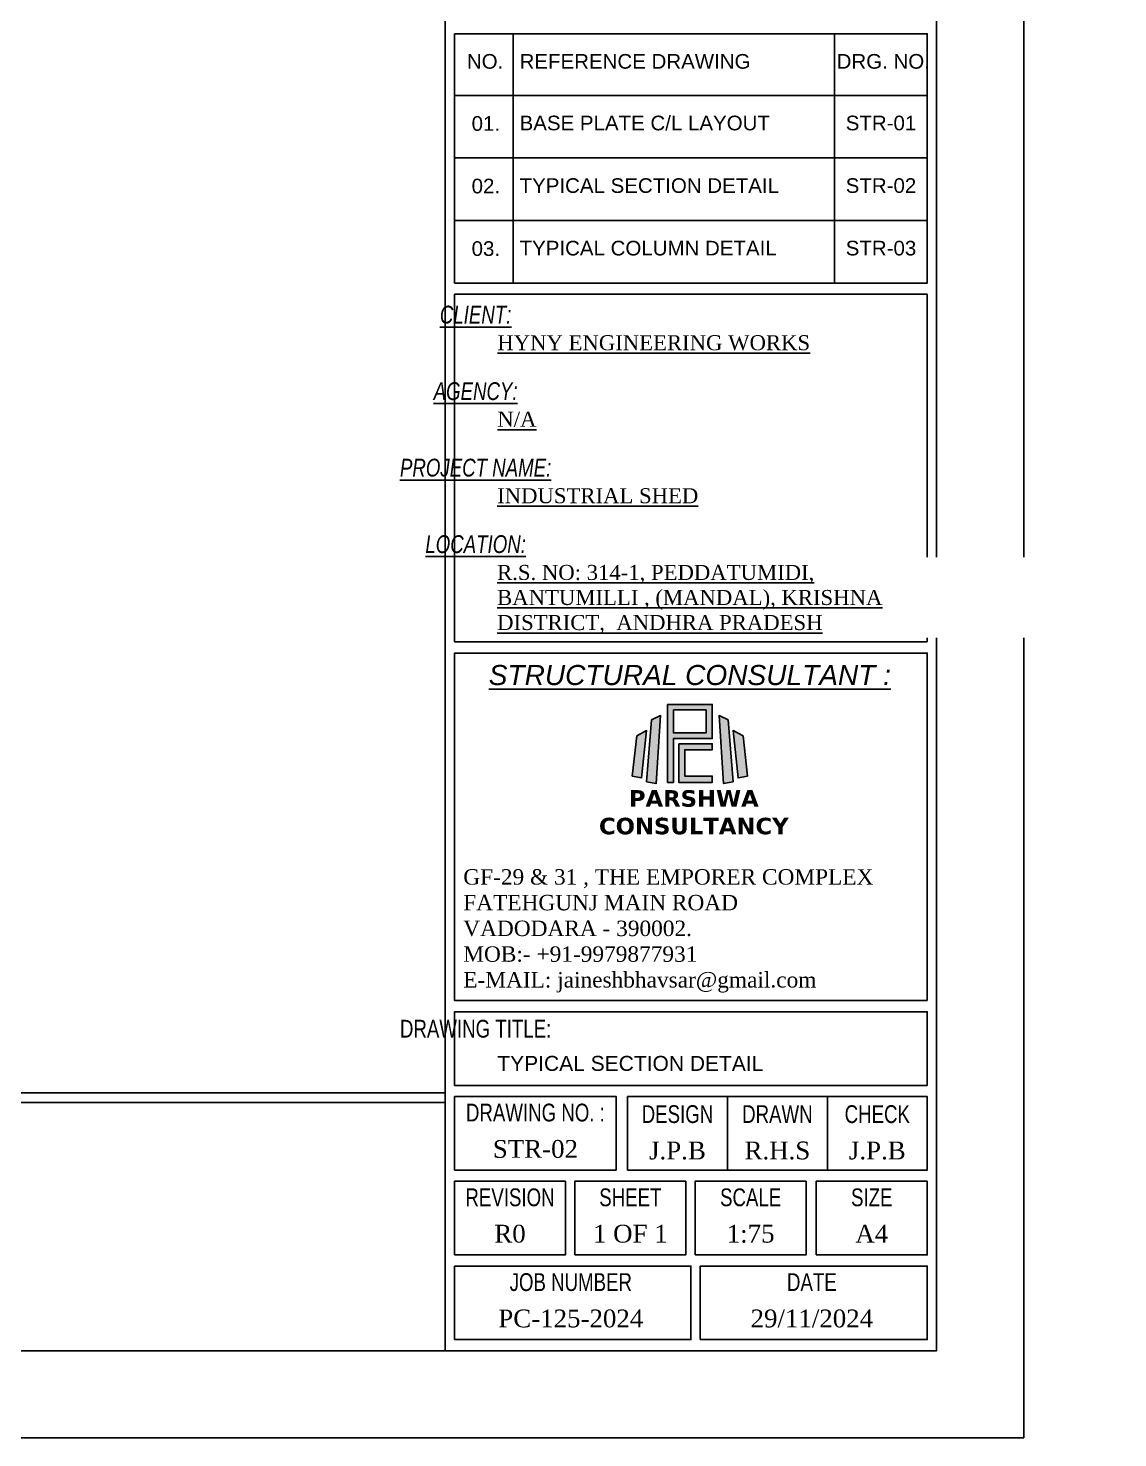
# Model space of a CAD drawing. Header units: millimetres. Extents: x 3470347 to 5996549, y -3470518 to 17149644.
# Drawn here: x 4818661 to 4827151, y 6948529 to 6959519 of the extents above; entities that cross this region are included whole.
import ezdxf

# ---------------------------------------------------------------- set-up
doc = ezdxf.new("R2010")
doc.units = ezdxf.units.MM
doc.header["$MEASUREMENT"] = 0
doc.layers.get('0').update_dxf_attribs({"linetype": 'CONTINUOUS', "lineweight": 25})
doc.layers.add('SHEET', color=7, linetype='CONTINUOUS', lineweight=15)
doc.layers.add('STR TEX', color=4, linetype='CONTINUOUS')
doc.styles.add('JAINIL', font='times.ttf')
doc.styles.get("Standard").update_dxf_attribs({"font": ''})
doc.styles.add('TEXT3', font='geniso.shx')
doc.styles.add('TEXT3 0.75NA', font='geniso.shx', dxfattribs={"width": 0.75})
doc.styles.get('Standard').set_extended_font_data('AR CENA')

# ---------------------------------------------------------------- blocks, each defined once
blk = doc.blocks.new('Q')
at = {"linetype": 'Continuous', "ltscale": 0.5}
h = blk.add_hatch(color=152, dxfattribs=at)
h.dxf.hatch_style = 1
h.paths.add_polyline_path([(9.79, 19.18), (9.79, 9.76), (10.5, 9.76), (10.5, 15.05), (15.19, 15.05), (15.19, 19.18)])
h.paths.add_polyline_path([(10.5, 18.5), (10.5, 15.72), (14.45, 15.72), (14.45, 18.5)], flags=16)
h = blk.add_hatch(color=10, dxfattribs=at)
h.dxf.hatch_style = 1
h.paths.add_polyline_path([(7.87, 17.31), (7.27, 9.83), (8.41, 9.62), (8.96, 17.82)])
h.paths.add_polyline_path([(17.1, 17.31), (17.7, 9.83), (16.56, 9.62), (16.01, 17.82)])
h = blk.add_hatch(color=152, dxfattribs=at)
h.dxf.hatch_style = 1
h.paths.add_polyline_path([(6.07, 15.37), (5.53, 10.52), (6.67, 10.29), (7.27, 16.02)])
h.paths.add_polyline_path([(18.9, 15.37), (19.44, 10.52), (18.3, 10.29), (17.7, 16.02)])
h = blk.add_hatch(color=152, dxfattribs=at)
h.dxf.hatch_style = 1
h.paths.add_polyline_path([(11.15, 14.43), (11.15, 9.76), (15.19, 9.76), (15.19, 10.52), (11.87, 10.52), (11.87, 13.69), (15.19, 13.69), (15.19, 14.43)])
at = {"color": 152, "linetype": 'Continuous'}
for points in [[(9.79, 19.18), (9.79, 9.76), (10.5, 9.76), (10.5, 15.05), (15.19, 15.05), (15.19, 19.18), (9.79, 19.18)], [(10.5, 18.5), (10.5, 15.72), (14.45, 15.72), (14.45, 18.5), (10.5, 18.5)], [(6.07, 15.37), (5.53, 10.52), (6.67, 10.29), (7.27, 16.02), (6.07, 15.37)], [(18.9, 15.37), (19.44, 10.52), (18.3, 10.29), (17.7, 16.02), (18.9, 15.37)], [(11.15, 14.43), (11.15, 9.76), (15.19, 9.76), (15.19, 10.52), (11.87, 10.52), (11.87, 13.69), (15.19, 13.69), (15.19, 14.43), (11.15, 14.43)]]:
    blk.add_lwpolyline(points, dxfattribs=at)
at = {"color": 10, "linetype": 'Continuous'}
for points in [[(7.87, 17.31), (7.27, 9.83), (8.41, 9.62), (8.96, 17.82), (7.87, 17.31)], [(17.1, 17.31), (17.7, 9.83), (16.56, 9.62), (16.01, 17.82), (17.1, 17.31)]]:
    blk.add_lwpolyline(points, dxfattribs=at)
at = {"linetype": 'Continuous', "insert": (1.32, 8.82), "char_height": 2, "attachment_point": 1}
blk.add_mtext_dynamic_manual_height_columns('\\pxqc;{\\fVerdana|b1|i0|c0|p34;\\C152;PARSHWA\\PCONSULTANCY }', width=23.282, gutter_width=1, heights=[6.3], dxfattribs=at)

msp = doc.modelspace()

# ---------------------------------------------------------------- linework, layer by layer
at = {"lineweight": 25}
for p, q in [((4822440.81, 6959475.82, 0), (4822440.81, 6957531.85, 0)), ((4824945.25, 6959475.82, 0), (4824945.25, 6957531.85, 0)), ((4821982.94, 6958995.27, 0), (4825666.82, 6958995.27, 0)), ((4821982.94, 6958507.46, 0), (4825666.82, 6958507.46, 0)), ((4821982.94, 6958019.66, 0), (4825666.82, 6958019.66, 0)), ((4791415.02, 6951217.7, 0), (4821910.31, 6951217.7, 0)), ((4791415.02, 6951142.51, 0), (4821910.31, 6951142.51, 0)), ((4824109.63, 6951189.89, 0), (4824109.63, 6950616.14, 0)), ((4824888.22, 6951189.89, 0), (4824888.22, 6950616.14, 0))]:
    msp.add_line(p, q, dxfattribs=at)
at = {"color": 192, "lineweight": 25, "elevation": 0}
msp.add_lwpolyline([(4790735.33, 6948528.95), (4826419.13, 6948528.95), (4826419.13, 6973759.95), (4790735.33, 6973759.95)], close=True, dxfattribs=at)
at = {"lineweight": 25, "elevation": 0}
for points in [[(4821910.31, 6960618.37), (4825739.44, 6960618.37), (4825739.44, 6949207.37), (4821910.31, 6949207.37)], [(4821982.94, 6959475.82), (4825666.82, 6959475.82), (4825666.82, 6957531.85), (4821982.94, 6957531.85)], [(4825666.82, 6954734.84), (4821982.94, 6954734.84), (4821982.94, 6957444.76), (4825666.82, 6957444.76)], [(4825666.82, 6951937.82), (4821982.94, 6951937.82), (4821982.94, 6954647.74), (4825666.82, 6954647.74)], [(4821982.94, 6951276.98), (4825666.82, 6951276.98), (4825666.82, 6951850.73), (4821982.94, 6951850.73)], [(4821982.94, 6950616.14), (4823243.95, 6950616.14), (4823243.95, 6951189.89), (4821982.94, 6951189.89)], [(4823331.04, 6950616.14), (4825666.82, 6950616.14), (4825666.82, 6951189.89), (4823331.04, 6951189.89)], [(4821982.94, 6949955.3), (4822847.87, 6949955.3), (4822847.87, 6950529.05), (4821982.94, 6950529.05)], [(4822920.5, 6949955.3), (4823785.44, 6949955.3), (4823785.44, 6950529.05), (4822920.5, 6950529.05)], [(4823858.07, 6949955.3), (4824723, 6949955.3), (4824723, 6950529.05), (4823858.07, 6950529.05)], [(4824801.88, 6949955.3), (4825666.82, 6949955.3), (4825666.82, 6950529.05), (4824801.88, 6950529.05)], [(4821982.94, 6949294.46), (4823824.88, 6949294.46), (4823824.88, 6949868.21), (4821982.94, 6949868.21)], [(4823897.5, 6949294.46), (4825666.82, 6949294.46), (4825666.82, 6949868.21), (4823897.5, 6949868.21)]]:
    msp.add_lwpolyline(points, close=True, dxfattribs=at)
at = {"layer": 'SHEET', "color": 220, "lineweight": 25, "elevation": 0}
msp.add_lwpolyline([(4791415.02, 6949207.37), (4825739.44, 6949207.37), (4825739.44, 6973081.53), (4791415.02, 6973081.53)], close=True, dxfattribs=at)

# ---------------------------------------------------------------- block references
at = {"lineweight": 25, "xscale": 64.57834959283755, "yscale": 64.57834959283755, "zscale": 64.57834959283755}
msp.add_blockref('Q', (4823010.49, 6953009.04, 0), dxfattribs=at)

# ---------------------------------------------------------------- texts
at = {"lineweight": 25, "attachment_point": 2}
for s, insert, char_height, style in [('\\pxql;{\\farial|b0|i1|c0|p0;\\L\\C1;CLIENT:}', (4822147.56, 6957355.57, 0), 138.7826, 'TEXT3 0.75NA'), ('\\pxql;{\\farial|b0|i1|c0|p0;\\L\\C1;AGENCY:}', (4822147.56, 6956759.1, 0), 138.7826, 'TEXT3 0.75NA'), ('\\pxql;{\\farial|b0|i1|c0|p0;\\L\\C1;PROJECT NAME:}', (4822147.56, 6956162.63, 0), 138.7826, 'TEXT3 0.75NA'), ('\\pxql;{\\farial|b0|i1|c0|p0;\\L\\C1;LOCATION:}', (4822147.56, 6955566.16, 0), 138.7826, 'TEXT3 0.75NA'), ('\\pxqc;{\\farial|b0|i1|c0|p0;\\L\\W1;\\C1;STRUCTURAL CONSULTANT : }', (4823816.77, 6954554.48, 0), 156.5155, 'TEXT3 0.75NA'), ('\\pxql;{\\farial|b0|i0|c0|p0;\\C1;DRAWING TITLE:}', (4822147.56, 6951787.94, 0), 138.7826, 'TEXT3 0.75NA'), ('\\pxqc;{\\farial|b0|i0|c0|p0;\\C1;DRAWING NO. :}', (4822613.44, 6951134.16, 0), 138.7826, 'TEXT3 0.75NA'), ('\\pxqc;{\\farial|b0|i0|c0|p0;\\C1;DESIGN}', (4823720.34, 6951122.12, 0), 138.7826, 'TEXT3 0.75NA'), ('\\pxqc;{\\farial|b0|i0|c0|p0;\\C1;DRAWN}', (4824498.93, 6951122.12, 0), 138.7826, 'TEXT3 0.75NA'), ('\\pxqc;{\\farial|b0|i0|c0|p0;\\C1;CHECK}', (4825277.52, 6951122.12, 0), 138.7826, 'TEXT3 0.75NA'), ('\\pxqc;{\\C22;STR-02}', (4822613.44, 6950850.63, 0), 138.7826, 'JAINIL'), ('\\pxqc;{\\C22;J.P.B}', (4823720.34, 6950838.59, 0), 138.7826, 'JAINIL'), ('\\pxqc;{\\C22;R.H\\fTimes New Roman|b0|i0|c0|p18;.\\fTimes New Roman|b0|i0|c0|p18;S}', (4824498.93, 6950838.59, 0), 138.7826, 'JAINIL'), ('\\pxqc;{\\C22;J.P.B}', (4825277.52, 6950838.59, 0), 138.7826, 'JAINIL'), ('\\pxqc;{\\farial|b0|i0|c0|p0;\\C1;REVISION}', (4822415.41, 6950473.31, 0), 138.7826, 'TEXT3 0.75NA'), ('\\pxqc;{\\farial|b0|i0|c0|p0;\\C1;SHEET}', (4823352.97, 6950473.31, 0), 138.7826, 'TEXT3 0.75NA'), ('\\pxqc;{\\farial|b0|i0|c0|p0;\\C1;SCALE}', (4824290.53, 6950473.31, 0), 138.7826, 'TEXT3 0.75NA'), ('\\pxqc;{\\farial|b0|i0|c0|p0;\\C1;SIZE}', (4825234.35, 6950473.31, 0), 138.7826, 'TEXT3 0.75NA'), ('\\pxqc;{\\C22;R0}', (4822415.41, 6950189.78, 0), 138.7826, 'JAINIL'), ('\\pxqc;{\\C22;1 OF 1}', (4823352.97, 6950189.78, 0), 138.7826, 'JAINIL'), ('\\pxqc;{\\C22;1:75}', (4824290.53, 6950189.78, 0), 138.7826, 'JAINIL'), ('\\pxqc;{\\C22;A4}', (4825234.35, 6950189.78, 0), 138.7826, 'JAINIL'), ('\\pxqc;{\\farial|b0|i0|c0|p0;\\C1;JOB NUMBER}', (4822889.19, 6949812.47, 0), 138.7826, 'TEXT3 0.75NA'), ('\\pxqc;{\\farial|b0|i0|c0|p0;\\C1;DATE}', (4824767.45, 6949812.47, 0), 138.7826, 'TEXT3 0.75NA'), ('\\pxqc;{\\C22;PC-125-2024}', (4822889.19, 6949528.94, 0), 138.7826, 'JAINIL'), ('\\pxqc;{\\C22;29/11/2024}', (4824767.45, 6949528.94, 0), 138.7826, 'JAINIL')]:
    msp.add_mtext(s, dxfattribs=dict(at, insert=insert, char_height=char_height, style=style))
at = {"lineweight": 25, "attachment_point": 1, "style": 'TEXT3'}
for s, insert, char_height, width in [('{\\ftimes new roman|b0|i0|c0|p0;\\LHYNY ENGINEERING WORKS}', (4822316.72, 6957125.76, 0), 117.1252, 32005.8636), ('{\\ftimes new roman|b0|i0|c0|p0;\\LN/A}', (4822316.72, 6956529.29, 0), 117.1252, 32005.8636), ('{\\ftimes new roman|b0|i0|c0|p0;\\LINDUSTRIAL SHED}', (4822315.13, 6955932.74, 0), 117.1252, 32005.8636), ('{\\ftimes new roman|b0|i0|c0|p0;GF-29 & 31 , THE EMPORER COMPLEX\\PFATEHGUNJ MAIN ROAD\\PVADODARA - 390002.\\PMOB:- +91-9979877931\\PE-MAIL: jaineshbhavsar@gmail.com}', (4822051.27, 6952962.5, 0), 120.3337, 32882.6211), ('\\pxql;{\\farial|b0|i0|c0|p0;\\C22;TYPICAL SECTION DETAIL}', (4822316.72, 6951506.8, 0), 117.1252, 2207.0066)]:
    msp.add_mtext(s, dxfattribs=dict(at, insert=insert, char_height=char_height, width=width))
at = {"layer": 'STR TEX', "color": 6, "lineweight": 25, "char_height": 114.2127, "attachment_point": 4, "style": 'JAINIL'}
for s, insert in [('\\pxql;{\\farial|b0|i0|c0|p0;\\C31;NO.}', (4822079.59, 6959259.94, 0)), ('\\pxql;{\\farial|b0|i0|c0|p0;\\C31;REFERENCE DRAWING}', (4822490.13, 6959259.94, 0)), ('\\pxql;{\\farial|b0|i0|c0|p0;\\C31;DRG. NO.}', (4824960.53, 6959259.94, 0)), ('\\pxql;{\\farial|b0|i0|c0|p0;\\C22;01.}', (4822116.34, 6958775.76, 0)), ('\\pxql;{\\farial|b0|i0|c0|p0;\\C22;BASE PLATE C/L LAYOUT}', (4822490.13, 6958779.39, 0)), ('\\pxql;{\\farial|b0|i0|c0|p0;\\C22;STR-01}', (4825031.41, 6958779.39, 0)), ('\\pxql;{\\farial|b0|i0|c0|p0;\\C22;02.}', (4822116.34, 6958287.96, 0)), ('\\pxql;{\\farial|b0|i0|c0|p0;\\C22;TYPICAL SECTION DETAIL}', (4822490.13, 6958291.58, 0)), ('\\pxql;{\\farial|b0|i0|c0|p0;\\C22;STR-02}', (4825031.41, 6958291.58, 0)), ('\\pxql;{\\farial|b0|i0|c0|p0;\\C22;03.}', (4822116.34, 6957800.15, 0)), ('\\pxql;{\\farial|b0|i0|c0|p0;\\C22;TYPICAL COLUMN DETAIL}', (4822490.13, 6957803.78, 0)), ('\\pxql;{\\farial|b0|i0|c0|p0;\\C22;STR-03}', (4825031.41, 6957803.78, 0))]:
    msp.add_mtext(s, dxfattribs=dict(at, insert=insert))

# ---------------------------------------------------------------- next in the draw order: texts
at = {"lineweight": 25, "insert": (4822314.96, 6955334.59, 0), "char_height": 117.1252, "width": 32005.8636, "attachment_point": 1, "style": 'TEXT3', "bg_fill": 2}
msp.add_mtext('{\\ftimes new roman|b0|i0|c0|p0;\\LR.S. NO: 314-1, PEDDATUMIDI,\\PBANTUMILLI , (MANDAL), KRISHNA\\PDISTRICT,  ANDHRA PRADESH}', dxfattribs=at)

doc.saveas('drawing.dxf')
